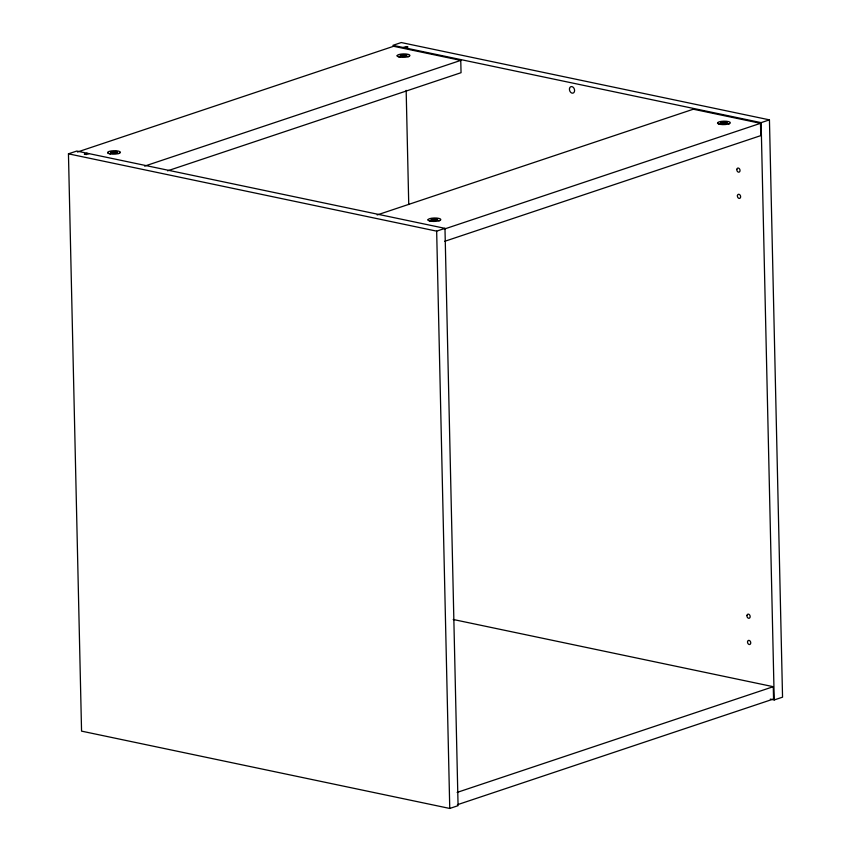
<?xml version="1.0" encoding="UTF-8"?>
<svg xmlns="http://www.w3.org/2000/svg" width="851" height="851" viewBox="0 0 851 851"><rect width="100%" height="100%" fill="white"/><g stroke="black" fill="none" stroke-linecap="round" stroke-linejoin="round"><path stroke-width="1.28" d="M118.555 153.552L119.566 153.169M408.086 56.74L409.097 56.357M438.956 220.824L439.967 220.441M728.488 124.012L729.498 123.629M68.452 153.829L76.771 151.053L444.977 228.355L458.072 805.663L449.753 808.45L81.558 731.137L68.452 153.829L436.659 231.142L444.977 228.355M77.441 152.01L393.587 46.284L460.763 60.389L461.051 72.697L167.573 170.828M87.11 153.223L84.334 154.148L86.27 154.552L89.047 153.627M403.257 47.507L406.033 46.571L407.969 46.986L405.193 47.911M144.617 166.115L460.763 60.389M377.163 214.941L693.32 109.215L760.496 123.321L760.773 135.628L444.626 241.344M769.442 119.863L401.246 42.55L392.928 45.337L761.124 122.64L769.442 119.863L782.548 697.171L774.229 699.947L770.325 699.128M444.35 229.047L760.496 123.321M457.136 792.409L773.282 686.693L773.559 698.99L457.412 804.716M453.211 619.485L773.282 686.693M719.435 124.214L717.531 123.044M399.034 56.943L397.13 55.772M429.904 221.026L428 219.856M109.502 153.754L107.598 152.584M761.124 122.64L774.229 699.947M436.659 231.142L449.753 808.45M406.161 90.376L408.746 204.517M111.651 151.638L110.534 152.01L112.8 152.489L110.853 153.137L117.47 152.861L115.204 152.393L117.151 151.733L115.864 151.467L113.917 152.116L111.651 151.638M401.172 54.826L400.066 55.198L402.332 55.677L400.385 56.326L407.001 56.049L404.736 55.57L406.682 54.921L405.384 54.645L403.438 55.304L401.172 54.826M432.053 218.909L430.936 219.281L433.202 219.76L431.255 220.409L437.871 220.132L435.606 219.664L437.552 219.005L436.265 218.739L434.318 219.388L432.053 218.909M721.574 122.097L720.467 122.47L722.733 122.948L720.786 123.597L727.403 123.321L725.137 122.842L727.084 122.193L721.574 122.097M720.286 124.395A6.425 1.723 -1.3 0 0 730.328 122.895A6.425 1.723 -1.3 0 0 721.18 121.395A6.425 1.723 -1.3 0 0 720.286 124.395M430.755 221.207A6.425 1.723 -1.3 0 0 440.807 219.718A6.425 1.723 -1.3 0 0 431.648 218.207A6.425 1.723 -1.3 0 0 430.755 221.207M399.885 57.123A6.425 1.723 -1.3 0 0 409.927 55.623A6.425 1.723 -1.3 0 0 400.778 54.124A6.425 1.723 -1.3 0 0 399.885 57.123M110.353 153.935A6.425 1.723 -1.3 0 0 120.406 152.446A6.425 1.723 -1.3 0 0 111.247 150.935A6.425 1.723 -1.3 0 0 110.353 153.935M569.5 88.493A3.404 2.479 71.5 0 0 572.755 93.184A3.404 2.479 71.5 0 0 573.787 87.94A3.404 2.479 71.5 0 0 569.5 88.493M746.933 615.507A2.138 1.553 71.5 0 0 749.135 618.262A2.138 1.553 71.5 0 0 749.55 614.858A2.138 1.553 71.5 0 0 746.933 615.507M747.529 641.75A2.138 1.553 71.5 0 0 749.731 644.494A2.138 1.553 71.5 0 0 750.146 641.101A2.138 1.553 71.5 0 0 747.529 641.75M736.817 169.402A2.138 1.553 71.5 0 0 739.008 172.157A2.138 1.553 71.5 0 0 739.423 168.753A2.138 1.553 71.5 0 0 736.817 169.402M737.413 195.645A2.138 1.553 71.5 0 0 739.604 198.4A2.138 1.553 71.5 0 0 740.019 194.996A2.138 1.553 71.5 0 0 737.413 195.645"/></g></svg>
